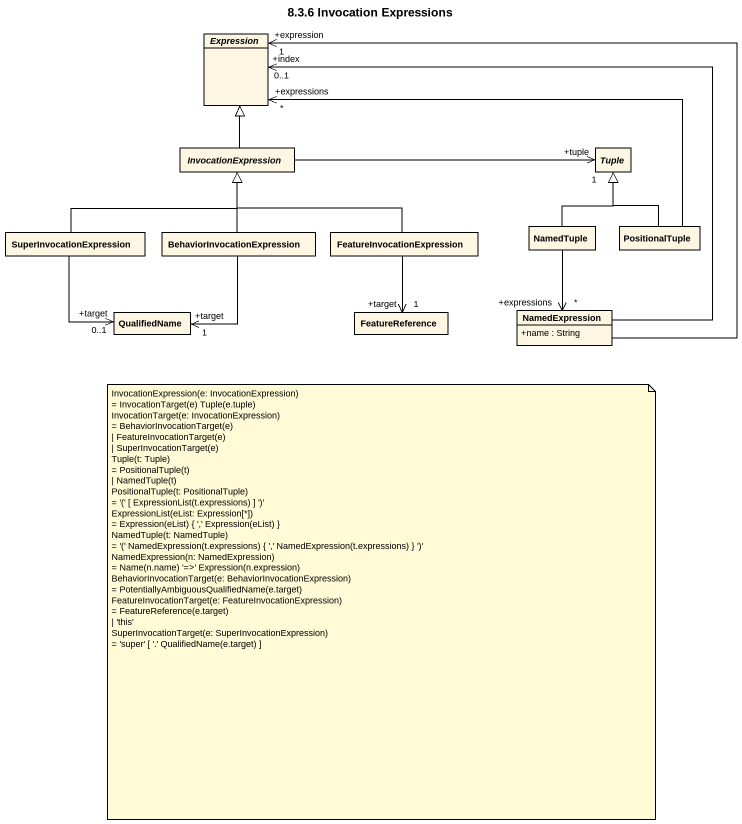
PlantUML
@startuml
title 8.3.6 Invocation Expressions
hide circle
hide empty members
skinparam classAttributeIconSize 0
abstract class Expression
abstract class InvocationExpression
abstract class Tuple
class SuperInvocationExpression
class BehaviorInvocationExpression
class FeatureInvocationExpression
class NamedTuple
class PositionalTuple
class QualifiedName
class FeatureReference
class NamedExpression {
  +name : String
}
InvocationExpression -up-|> Expression
InvocationExpression -right-> "+tuple\n1" Tuple
SuperInvocationExpression -right-|> InvocationExpression
SuperInvocationExpression --> "+target\n0..1" QualifiedName
BehaviorInvocationExpression -up-|> InvocationExpression
BehaviorInvocationExpression --> "+target\n1" QualifiedName
FeatureInvocationExpression -left-|> InvocationExpression
FeatureInvocationExpression --> "+target\n1" FeatureReference
NamedTuple -up-|> Tuple
NamedTuple --> "+expressions\n*" NamedExpression
PositionalTuple -left-> "+expressions\n*" Expression
PositionalTuple -up-|> Tuple
NamedExpression -up-> "+expression\n1" Expression
NamedExpression -up-> "+index\n0..1" Expression
note as N1
  InvocationExpression(e: InvocationExpression)
  ~= InvocationTarget(e) Tuple(e.tuple)
  InvocationTarget(e: InvocationExpression)
  ~= BehaviorInvocationTarget(e)
  ~| FeatureInvocationTarget(e)
  ~| SuperInvocationTarget(e)
  Tuple(t: Tuple)
  ~= PositionalTuple(t)
  ~| NamedTuple(t)
  PositionalTuple(t: PositionalTuple)
  ~= '(' [ ExpressionList(t.expressions) ] ')'
  ExpressionList(eList: Expression[*])
  ~= Expression(eList) { ',' Expression(eList) }
  NamedTuple(t: NamedTuple)
  ~= '(' NamedExpression(t.expressions) { ',' NamedExpression(t.expressions) } ')'
  NamedExpression(n: NamedExpression)
  ~= Name(n.name) '=>' Expression(n.expression)
  BehaviorInvocationTarget(e: BehaviorInvocationExpression)
  ~= PotentiallyAmbiguousQualifiedName(e.target)
  FeatureInvocationTarget(e: FeatureInvocationExpression)
  ~= FeatureReference(e.target)
  ~| 'this'
  SuperInvocationTarget(e: SuperInvocationExpression)
  ~= 'super' [ '.' QualifiedName(e.target) ]
end note
@enduml
